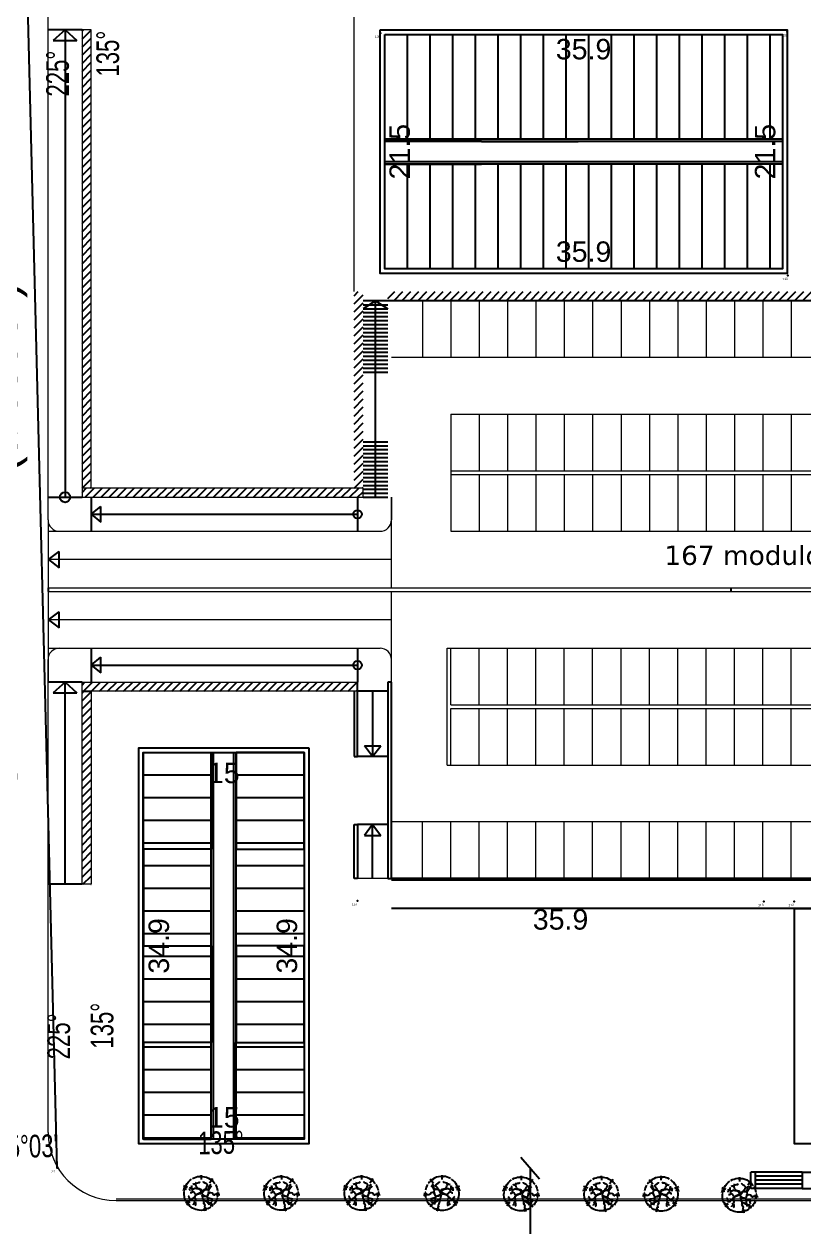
# Model space of a CAD drawing. Header units: millimetres. Extents: x -129 to 3172, y -143 to 919.
# Drawn here: x 1818.8 to 1887.6, y 553 to 659.1 of the extents above; entities that cross this region are included whole.
import ezdxf
from ezdxf.enums import TextEntityAlignment as Align

# ---------------------------------------------------------------- set-up
doc = ezdxf.new("R2010")
doc.units = ezdxf.units.MM
doc.header["$LTSCALE"] = 0.1
for name, color, linetype in [('01', 1, 'Continuous'), ('02', 2, 'Continuous'), ('ACOTACIONES_EDIFICACION', 130, 'Continuous'), ('AP_SO_TER', 251, 'Continuous'), ('CALLE_EXISTENTE', 40, 'Continuous'), ('COTAS', 3, 'Continuous'), ('DMO-LGP-A-Plantas$0$DMO-E-Vista', 1, 'Continuous'), ('DMO-LGP-A-Plantas$0$DMO-P-Vista 1', 1, 'Continuous'), ('DMO-LGP-A-Plantas$0$DMO-Vista 02', 2, 'Continuous'), ('INTERMEDIA', 7, 'Continuous'), ('LAYER1', 7, 'Continuous'), ('MOJONES_ENCONTRADOS', 50, 'Continuous'), ('NOMEPUNTO', 7, 'Continuous'), ('PUNTI', 7, 'Continuous')]:
    doc.layers.add(name, color=color, linetype=linetype)
doc.styles.get("Standard").update_dxf_attribs({"font": 'arial.ttf'})
doc.dimstyles.new('cota sin lineas', dxfattribs={"dimtxt": 1.8, "dimasz": 1, "dimexe": 1.25, "dimexo": 0.625, "dimgap": 1, "dimtad": 1, "dimdec": 1, "dimzin": 12, "dimdsep": 46, "dimtxsty": 'Standard', "dimblk": 'NONE', "dimcen": 2.5, "dimse1": 1, "dimse2": 1, "dimsd1": 1, "dimsd2": 1, "dimaunit": 1, "dimadec": 1, "dimazin": 3, "dimtfac": 1, "dimtdec": 1, "dimtix": 1, "dimtofl": 0, "dimtmove": 0, "dimatfit": 3, "dimldrblk": 'NONE', "dimfxl": 1, "dimarcsym": 2})
pattern_1 = [(45, (1847.8659, 618.17487), (-0.353553, 0.353553), [])]
pattern_2 = [(45, (1823.86593, 618.17487), (-0.3535534, 0.3535534), [])]
pattern_3 = [(45, (1850.85354, 631.36025), (-0.3535534, 0.3535534), [])]
pattern_4 = [(90, (1850.571, 637.5183), (-2, 1e-16), [])]
pattern_5 = [(360, (2802.901, -923.121), (6e-16, 2), [])]

# ---------------------------------------------------------------- blocks, each defined once
blk = doc.blocks.new('*D295')
at = {"layer": 'Defpoints', "color": 0, "transparency": 16777216}
for p in [(1848.13, 581.84), (1884.03, 581.84), (1884.03, 578.2)]:
    blk.add_point(p, dxfattribs=at)
at = {"layer": 'COTAS', "color": 0, "transparency": 16777216, "insert": (1866.08, 580.12), "char_height": 1.8, "attachment_point": 5}
blk.add_mtext('35.9', dxfattribs=at)
blk = doc.blocks.new('_None')
blk = doc.blocks.new('Arpln016')
at = {"color": 0}
for p, q in [((-0.423, 0.384), (-0.464, 0.443)), ((-0.412, 0.414), (-0.441, 0.45)), ((0.112, 0.626), (0.111, 0.573)), ((0.146, 0.629), (0.128, 0.528)), ((0.18, 0.641), (0.137, 0.472)), ((0.225, 0.594), (0.192, 0.533)), ((0.442, 0.473), (0.324, 0.353)), ((0.378, 0.489), (0.346, 0.465)), ((0.398, 0.47), (0.35, 0.419)), ((-0.521, 0.277), (-0.562, 0.304)), ((-0.491, 0.282), (-0.561, 0.345)), ((-0.412, 0.303), (-0.533, 0.418)), ((-0.423, 0.28), (-0.533, 0.356)), ((0.453, 0.437), (0.389, 0.381)), ((0.451, 0.408), (0.427, 0.386)), ((0.686, 0.056), (0.488, 0.037)), ((0.672, 0.036), (0.525, 0.022)), ((0.665, -0.008), (0.554, 0.006)), ((0.64, 0.091), (0.571, 0.084)), ((0.617, 0.124), (0.589, 0.118)), ((-0.579, -0.116), (-0.67, -0.139)), ((-0.554, -0.187), (-0.65, -0.183)), ((-0.491, -0.227), (-0.641, -0.288)), ((-0.59, -0.096), (-0.624, -0.1)), ((-0.528, -0.146), (-0.621, -0.166)), ((-0.532, -0.206), (-0.612, -0.239)), ((-0.532, -0.278), (-0.578, -0.292)), ((0.436, -0.544), (0.31, -0.385)), ((0.435, -0.488), (0.392, -0.435)), ((0.457, -0.459), (0.431, -0.433)), ((0.647, -0.04), (0.601, -0.034)), ((0.625, -0.069), (0.612, -0.067)), ((-0.033, -0.639), (-0.034, -0.608)), ((-0.022, -0.666), (-0.02, -0.594)), ((0.006, -0.676), (0.008, -0.515)), ((0.024, -0.645), (0.024, -0.61)), ((0.051, -0.646), (0.047, -0.597)), ((0.366, -0.54), (0.342, -0.493)), ((0.391, -0.539), (0.35, -0.464))]:
    blk.add_line(p, q, dxfattribs=at)
for points in [[(-0.216, 0.292), (-0.196, 0.352), (-0.196, 0.419), (-0.227, 0.452)], [(0.083, 0.319), (0.116, 0.372), (0.139, 0.426), (0.128, 0.476), (0.128, 0.491)], [(-0.396, 0.212), (-0.419, 0.156), (-0.45, 0.105), (-0.471, 0.097)], [(0.01, 0.008), (-0.042, 0.002), (-0.096, 0.023), (-0.16, 0.044), (-0.21, 0.088), (-0.26, 0.144), (-0.311, 0.18), (-0.353, 0.233), (-0.407, 0.206), (-0.442, 0.192)], [(-0.351, 0.23), (-0.4, 0.242), (-0.411, 0.251)], [(-0.177, 0.035), (-0.227, -0.001), (-0.26, -0.051), (-0.309, -0.066), (-0.361, -0.033), (-0.394, -0.028)], [(-0.243, 0.352), (-0.287, 0.405), (-0.287, 0.414)], [(-0.233, 0.124), (-0.216, 0.18), (-0.206, 0.23), (-0.216, 0.292), (-0.266, 0.319), (-0.268, 0.325)], [(-0.004, -0.017), (-0.027, -0.025), (-0.077, -0.001), (-0.129, 0.014), (-0.181, 0.041), (-0.222, 0.094), (-0.235, 0.126)], [(0.031, 0.038), (0.043, 0.088), (0.055, 0.139), (0.072, 0.189), (0.101, 0.242), (0.095, 0.292), (0.103, 0.342), (0.107, 0.352)], [(0.033, 0.038), (0.082, 0.07), (0.132, 0.088), (0.182, 0.097), (0.232, 0.115), (0.238, 0.126)], [(0.033, 0.041), (0.033, 0.044)], [(0.037, 0.023), (0.066, 0.044), (0.118, 0.065), (0.174, 0.088), (0.226, 0.105), (0.257, 0.156), (0.248, 0.206), (0.255, 0.257), (0.261, 0.307), (0.311, 0.334), (0.338, 0.363)], [(0.037, 0.023), (0.057, -0.028), (0.078, -0.081), (0.116, -0.131), (0.17, -0.149), (0.221, -0.151), (0.273, -0.164), (0.303, -0.22), (0.305, -0.273), (0.33, -0.326), (0.373, -0.318)], [(0.103, 0.248), (0.164, 0.265), (0.232, 0.301), (0.274, 0.355), (0.288, 0.405)], [(0.228, 0.1), (0.259, 0.046), (0.286, -0.015), (0.35, -0.039), (0.41, -0.033), (0.438, 0.023), (0.487, 0.044), (0.504, 0.046)], [(0.259, 0.159), (0.311, 0.171), (0.363, 0.174), (0.412, 0.185), (0.381, 0.236), (0.417, 0.286), (0.419, 0.289)], [(0.313, 0.337), (0.367, 0.328), (0.394, 0.316)], [(-0.4, -0.108), (-0.407, -0.158), (-0.426, -0.188)], [(-0.376, -0.208), (-0.423, -0.19)], [(0.025, -0.007), (0.023, -0.057), (0.029, -0.108), (-0.007, -0.158), (-0.067, -0.178), (-0.118, -0.19), (-0.168, -0.188), (-0.22, -0.185), (-0.276, -0.161), (-0.326, -0.167), (-0.374, -0.208), (-0.388, -0.252)], [(-0.307, -0.066), (-0.309, -0.119), (-0.326, -0.175), (-0.334, -0.226), (-0.337, -0.279), (-0.347, -0.297)], [(-0.106, -0.188), (-0.158, -0.232), (-0.177, -0.282), (-0.202, -0.338), (-0.259, -0.344), (-0.295, -0.329)], [(-0.243, -0.342), (-0.189, -0.35), (-0.21, -0.398)], [(-0.004, -0.018), (0.008, -0.069), (-0.004, -0.122), (-0.056, -0.151), (-0.106, -0.175), (-0.156, -0.178), (-0.206, -0.188), (-0.218, -0.185)], [(-0.2, -0.335), (-0.171, -0.385), (-0.12, -0.401), (-0.059, -0.403), (-0.038, -0.442)], [(-0.173, -0.388), (-0.17, -0.424)], [(0.029, -0.007), (0.044, -0.06), (0.08, -0.11), (0.132, -0.151), (0.185, -0.155), (0.236, -0.161), (0.255, -0.164)], [(0.135, -0.155), (0.174, -0.205), (0.209, -0.255), (0.238, -0.312), (0.196, -0.362), (0.147, -0.385), (0.097, -0.424), (0.099, -0.448)], [(0.28, -0.015), (0.29, -0.075), (0.274, -0.128), (0.313, -0.188), (0.354, -0.238), (0.396, -0.282)]]:
    blk.add_lwpolyline(points, dxfattribs=at)
for centre, radius, start, end in [((0, -0.011), 0.622, 83.5054, 132.0912), ((0, -0.011), 0.622, 55.3181, 66.4192), ((0, -0.011), 0.622, 152.402, 184.6709), ((0, -0.011), 0.622, 16.5005, 40.702), ((0, -0.011), 0.622, 208.935, 235.868), ((0.002, -0.044), 0.0755, 269.4366, 270.2669), ((0, -0.011), 0.622, 317.9939, 324.9207), ((-0.002, -0.012), 0.622, 329.2549, 349.861), ((-0.002, -0.012), 0.622, 240.5954, 264.9599), ((0, -0.011), 0.622, 275.1155, 302.961)]:
    blk.add_arc(centre, radius, start, end, dxfattribs=at)
blk = doc.blocks.new('*D312')
at = {"layer": 'Defpoints', "color": 0, "transparency": 16777216}
for p in [(1828.87, 560.34), (1843.87, 560.74), (1843.87, 560.34)]:
    blk.add_point(p, dxfattribs=at)
at = {"layer": 'COTAS', "color": 0, "transparency": 16777216, "insert": (1836.37, 562.66), "char_height": 1.8, "attachment_point": 5}
blk.add_mtext('15', dxfattribs=at)
blk = doc.blocks.new('*D291')
at = {"layer": 'Defpoints', "color": 0, "transparency": 16777216}
for p in [(1828.87, 595.26), (1832.57, 595.26), (1828.87, 560.34)]:
    blk.add_point(p, dxfattribs=at)
at = {"layer": 'COTAS', "color": 0, "transparency": 16777216, "insert": (1830.65, 577.8), "char_height": 1.8, "attachment_point": 5, "rotation": 90}
blk.add_mtext('34.9', dxfattribs=at)
blk = doc.blocks.new('*D292')
at = {"layer": 'Defpoints', "color": 0, "transparency": 16777216}
for p in [(1843.87, 595.26), (1843.87, 560.34), (1843.87, 560.34)]:
    blk.add_point(p, dxfattribs=at)
at = {"layer": 'COTAS', "color": 0, "transparency": 16777216, "insert": (1841.95, 577.8), "char_height": 1.8, "attachment_point": 5, "rotation": 90}
blk.add_mtext('34.9', dxfattribs=at)
blk = doc.blocks.new('*D293')
at = {"layer": 'Defpoints', "color": 0, "transparency": 16777216}
for p in [(1828.87, 595.26), (1843.87, 595.26), (1843.87, 591.12)]:
    blk.add_point(p, dxfattribs=at)
at = {"layer": 'COTAS', "color": 0, "transparency": 16777216, "insert": (1836.37, 593.04), "char_height": 1.8, "attachment_point": 5}
blk.add_mtext('15', dxfattribs=at)
blk = doc.blocks.new('*D313')
at = {"layer": 'Defpoints', "color": 0, "transparency": 16777216}
for p in [(1828.87, 560.34), (1843.87, 560.74), (1843.87, 560.34)]:
    blk.add_point(p, dxfattribs=at)
at = {"layer": 'COTAS', "color": 0, "transparency": 16777216, "insert": (1836.37, 562.66), "char_height": 1.8, "attachment_point": 5}
blk.add_mtext('15', dxfattribs=at)
blk = doc.blocks.new('*D306')
at = {"layer": 'Defpoints', "color": 0, "transparency": 16777216}
for p in [(1828.87, 595.26), (1832.57, 595.26), (1828.87, 560.34)]:
    blk.add_point(p, dxfattribs=at)
at = {"layer": 'COTAS', "color": 0, "transparency": 16777216, "insert": (1830.65, 577.8), "char_height": 1.8, "attachment_point": 5, "rotation": 90}
blk.add_mtext('34.9', dxfattribs=at)
blk = doc.blocks.new('*D307')
at = {"layer": 'Defpoints', "color": 0, "transparency": 16777216}
for p in [(1843.87, 595.26), (1843.87, 560.34), (1843.87, 560.34)]:
    blk.add_point(p, dxfattribs=at)
at = {"layer": 'COTAS', "color": 0, "transparency": 16777216, "insert": (1841.95, 577.8), "char_height": 1.8, "attachment_point": 5, "rotation": 90}
blk.add_mtext('34.9', dxfattribs=at)
blk = doc.blocks.new('*D308')
at = {"layer": 'Defpoints', "color": 0, "transparency": 16777216}
for p in [(1828.87, 595.26), (1843.87, 595.26), (1843.87, 591.12)]:
    blk.add_point(p, dxfattribs=at)
at = {"layer": 'COTAS', "color": 0, "transparency": 16777216, "insert": (1836.37, 593.04), "char_height": 1.8, "attachment_point": 5}
blk.add_mtext('15', dxfattribs=at)
blk = doc.blocks.new('*D319')
at = {"layer": 'Defpoints', "color": 0, "transparency": 16777216}
for p in [(1850.16, 658.61), (1886.06, 658.61), (1886.06, 654.97)]:
    blk.add_point(p, dxfattribs=at)
at = {"layer": 'COTAS', "color": 0, "transparency": 16777216, "insert": (1868.11, 656.89), "char_height": 1.8, "attachment_point": 5}
blk.add_mtext('35.9', dxfattribs=at)
blk = doc.blocks.new('*D320')
at = {"layer": 'Defpoints', "color": 0, "transparency": 16777216}
for p in [(1850.16, 658.61), (1850.16, 637.11), (1853.82, 637.11)]:
    blk.add_point(p, dxfattribs=at)
at = {"layer": 'COTAS', "color": 0, "transparency": 16777216, "insert": (1851.9, 647.86), "char_height": 1.8, "attachment_point": 5, "rotation": 90}
blk.add_mtext('21.5', dxfattribs=at)
blk = doc.blocks.new('*D321')
at = {"layer": 'Defpoints', "color": 0, "transparency": 16777216}
for p in [(1886.06, 658.61), (1886.06, 637.11), (1886.06, 637.11)]:
    blk.add_point(p, dxfattribs=at)
at = {"layer": 'COTAS', "color": 0, "transparency": 16777216, "insert": (1884.14, 647.86), "char_height": 1.8, "attachment_point": 5, "rotation": 90}
blk.add_mtext('21.5', dxfattribs=at)
blk = doc.blocks.new('*D318')
at = {"layer": 'Defpoints', "color": 0, "transparency": 16777216}
for p in [(1850.16, 637.11), (1886.06, 637.11), (1886.06, 637.11)]:
    blk.add_point(p, dxfattribs=at)
at = {"layer": 'COTAS', "color": 0, "transparency": 16777216, "insert": (1868.11, 639.03), "char_height": 1.8, "attachment_point": 5}
blk.add_mtext('35.9', dxfattribs=at)
blk = doc.blocks.new('*D323')
at = {"layer": 'Defpoints', "color": 0, "transparency": 16777216}
for p in [(1850.16, 658.61), (1886.06, 658.61), (1886.06, 654.97)]:
    blk.add_point(p, dxfattribs=at)
at = {"layer": 'COTAS', "color": 0, "transparency": 16777216, "insert": (1868.11, 656.89), "char_height": 1.8, "attachment_point": 5}
blk.add_mtext('35.9', dxfattribs=at)
blk = doc.blocks.new('*D324')
at = {"layer": 'Defpoints', "color": 0, "transparency": 16777216}
for p in [(1850.16, 658.61), (1850.16, 637.11), (1853.82, 637.11)]:
    blk.add_point(p, dxfattribs=at)
at = {"layer": 'COTAS', "color": 0, "transparency": 16777216, "insert": (1851.9, 647.86), "char_height": 1.8, "attachment_point": 5, "rotation": 90}
blk.add_mtext('21.5', dxfattribs=at)
blk = doc.blocks.new('*D325')
at = {"layer": 'Defpoints', "color": 0, "transparency": 16777216}
for p in [(1886.06, 658.61), (1886.06, 637.11), (1886.06, 637.11)]:
    blk.add_point(p, dxfattribs=at)
at = {"layer": 'COTAS', "color": 0, "transparency": 16777216, "insert": (1884.14, 647.86), "char_height": 1.8, "attachment_point": 5, "rotation": 90}
blk.add_mtext('21.5', dxfattribs=at)
blk = doc.blocks.new('*D322')
at = {"layer": 'Defpoints', "color": 0, "transparency": 16777216}
for p in [(1850.16, 637.11), (1886.06, 637.11), (1886.06, 637.11)]:
    blk.add_point(p, dxfattribs=at)
at = {"layer": 'COTAS', "color": 0, "transparency": 16777216, "insert": (1868.11, 639.03), "char_height": 1.8, "attachment_point": 5}
blk.add_mtext('35.9', dxfattribs=at)

msp = doc.modelspace()

# ---------------------------------------------------------------- hatches: boundary and pattern name
at = {"layer": '01'}
h = msp.add_hatch(dxfattribs=at)
h.set_pattern_fill('_USER', color=251, scale=2, angle=90, style=0, pattern_type=0)
h.set_pattern_definition(pattern_4)
h.paths.add_polyline_path([(1885.651, 658.198), (1850.571, 658.198), (1850.571, 648.958), (1885.651, 648.958)])
h.paths.add_polyline_path([(1885.651, 646.758), (1850.571, 646.758), (1850.571, 637.518), (1885.651, 637.518)])
h = msp.add_hatch(dxfattribs=at)
h.set_pattern_fill('_USER', color=251, scale=2, angle=90, style=0, pattern_type=0)
h.set_pattern_definition(pattern_4)
h.paths.add_polyline_path([(1885.651, 658.198), (1850.571, 658.198), (1850.571, 648.958), (1885.651, 648.958)])
h.paths.add_polyline_path([(1885.651, 646.758), (1850.571, 646.758), (1850.571, 637.518), (1885.651, 637.518)])
at = {"layer": 'DMO-LGP-A-Plantas$0$DMO-P-Vista 1'}
h = msp.add_hatch(dxfattribs=at)
h.set_pattern_fill('_USER', color=251, scale=2, style=0, pattern_type=0)
h.set_pattern_definition(pattern_5)
h.paths.add_polyline_path([(1829.276, 594.848), (1829.276, 586.323), (1835.266, 586.323), (1835.266, 594.848)])
h = msp.add_hatch(dxfattribs=at)
h.set_pattern_fill('_USER', color=251, scale=2, style=0, pattern_type=0)
h.set_pattern_definition(pattern_5)
h.paths.add_polyline_path([(1843.456, 594.848), (1843.456, 586.323), (1837.466, 586.323), (1837.466, 594.848)])
h = msp.add_hatch(dxfattribs=at)
h.set_pattern_fill('_USER', color=251, scale=2, style=0, pattern_type=0)
h.set_pattern_definition(pattern_5)
h.paths.add_polyline_path([(1829.276, 577.798), (1829.276, 586.323), (1835.266, 586.323), (1835.266, 577.798)])
h = msp.add_hatch(dxfattribs=at)
h.set_pattern_fill('_USER', color=251, scale=2, style=0, pattern_type=0)
h.set_pattern_definition(pattern_5)
h.paths.add_polyline_path([(1843.456, 577.798), (1843.456, 586.323), (1837.466, 586.323), (1837.466, 577.798)])
h = msp.add_hatch(dxfattribs=at)
h.set_pattern_fill('_USER', color=251, scale=2, style=0, pattern_type=0)
h.set_pattern_definition(pattern_5)
h.paths.add_polyline_path([(1829.276, 577.798), (1829.276, 569.273), (1835.266, 569.273), (1835.266, 577.798)])
h = msp.add_hatch(dxfattribs=at)
h.set_pattern_fill('_USER', color=251, scale=2, style=0, pattern_type=0)
h.set_pattern_definition(pattern_5)
h.paths.add_polyline_path([(1843.456, 577.798), (1843.456, 569.273), (1837.466, 569.273), (1837.466, 577.798)])
h = msp.add_hatch(dxfattribs=at)
h.set_pattern_fill('_USER', color=251, scale=2, style=0, pattern_type=0)
h.set_pattern_definition(pattern_5)
h.paths.add_polyline_path([(1829.276, 560.748), (1829.276, 569.273), (1835.266, 569.273), (1835.266, 560.748)])
h = msp.add_hatch(dxfattribs=at)
h.set_pattern_fill('_USER', color=251, scale=2, style=0, pattern_type=0)
h.set_pattern_definition(pattern_5)
h.paths.add_polyline_path([(1843.456, 560.748), (1843.456, 569.273), (1837.466, 569.273), (1837.466, 560.748)])
at = {"layer": 'LAYER1'}
h = msp.add_hatch(dxfattribs=at)
h.set_pattern_fill('_USER', color=256, scale=0.5, angle=45, style=0, pattern_type=0)
h.set_pattern_definition(pattern_2)
h.paths.add_polyline_path([(1824.666, 658.608), (1823.866, 658.608), (1823.866, 618.175), (1824.666, 618.175)])
h = msp.add_hatch(dxfattribs=at)
h.set_pattern_fill('_USER', color=256, scale=0.5, angle=45, style=0, pattern_type=0)
h.set_pattern_definition(pattern_2)
h.paths.add_polyline_path([(1824.666, 658.608), (1823.866, 658.608), (1823.866, 618.175), (1824.666, 618.175)])
h = msp.add_hatch(dxfattribs=at)
h.set_pattern_fill('_USER', color=256, scale=0.5, angle=45, style=0, pattern_type=0)
h.set_pattern_definition(pattern_1)
h.paths.add_polyline_path([(1848.667, 635.511), (1847.866, 635.511), (1847.866, 618.175), (1848.667, 618.175)])
h = msp.add_hatch(dxfattribs=at)
h.set_pattern_fill('_USER', color=256, scale=0.5, angle=45, style=0, pattern_type=0)
h.set_pattern_definition(pattern_1)
h.paths.add_polyline_path([(1848.667, 635.511), (1847.866, 635.511), (1847.866, 618.175), (1848.667, 618.175)])
h = msp.add_hatch(dxfattribs=at)
h.set_pattern_fill('_USER', color=256, scale=0.5, angle=45, style=0, pattern_type=0)
h.set_pattern_definition(pattern_3)
h.paths.add_polyline_path([(1923.913, 635.511), (1850.854, 635.511), (1850.854, 634.71), (1923.913, 634.71)])
h = msp.add_hatch(dxfattribs=at)
h.set_pattern_fill('_USER', color=256, scale=0.5, angle=45, style=0, pattern_type=0)
h.set_pattern_definition(pattern_3)
h.paths.add_polyline_path([(1923.913, 635.511), (1850.854, 635.511), (1850.854, 634.71), (1923.913, 634.71)])
h = msp.add_hatch(dxfattribs=at)
h.set_pattern_fill('_USER', color=256, scale=0.5, angle=45, style=0, pattern_type=0)
h.set_pattern_definition(pattern_3)
h.paths.add_polyline_path([(1848.667, 618.175), (1847.866, 618.175), (1823.906, 618.175), (1823.866, 618.175), (1823.866, 617.373), (1848.667, 617.373)])
h = msp.add_hatch(dxfattribs=at)
h.set_pattern_fill('_USER', color=256, scale=0.5, angle=45, style=0, pattern_type=0)
h.set_pattern_definition(pattern_3)
h.paths.add_polyline_path([(1848.667, 618.175), (1847.866, 618.175), (1823.906, 618.175), (1823.866, 618.175), (1823.866, 617.373), (1848.667, 617.373)])
h = msp.add_hatch(dxfattribs=at)
h.set_pattern_fill('_USER', color=256, scale=0.5, angle=45, style=0, pattern_type=0)
h.set_pattern_definition(pattern_3)
h.paths.add_polyline_path([(1848.166, 601.065), (1823.866, 601.065), (1823.866, 600.264), (1848.154, 600.264)])
h = msp.add_hatch(dxfattribs=at)
h.set_pattern_fill('_USER', color=256, scale=0.5, angle=45, style=0, pattern_type=0)
h.set_pattern_definition(pattern_3)
h.paths.add_polyline_path([(1848.166, 601.065), (1823.866, 601.065), (1823.866, 600.264), (1848.154, 600.264)])
h = msp.add_hatch(dxfattribs=at)
h.set_pattern_fill('_USER', color=256, scale=0.5, angle=45, style=0, pattern_type=0)
h.set_pattern_definition(pattern_3)
h.paths.add_polyline_path([(1824.666, 600.264), (1823.866, 600.264), (1823.866, 583.234), (1824.666, 583.234)])
h = msp.add_hatch(dxfattribs=at)
h.set_pattern_fill('_USER', color=256, scale=0.5, angle=45, style=0, pattern_type=0)
h.set_pattern_definition(pattern_3)
h.paths.add_polyline_path([(1824.666, 600.264), (1823.866, 600.264), (1823.866, 583.234), (1824.666, 583.234)])

# ---------------------------------------------------------------- linework, layer by layer
at = {"lineweight": 13, "ltscale": 7}
for p, q in [((1820.866, 615.373), (1820.866, 662.338)), ((1820.866, 615.373), (1820.866, 662.338)), ((1853.913, 634.71), (1853.913, 629.71)), ((1853.913, 634.71), (1853.913, 629.71)), ((1853.913, 634.71), (1853.913, 629.71)), ((1853.913, 634.71), (1853.913, 629.71)), ((1856.413, 634.71), (1856.413, 629.71)), ((1856.413, 634.71), (1856.413, 629.71)), ((1858.913, 634.71), (1858.913, 629.71)), ((1858.913, 634.71), (1858.913, 629.71)), ((1861.413, 634.71), (1861.413, 629.71)), ((1861.413, 634.71), (1861.413, 629.71)), ((1863.913, 634.71), (1863.913, 629.71)), ((1863.913, 634.71), (1863.913, 629.71)), ((1866.413, 634.71), (1866.413, 629.71)), ((1866.413, 634.71), (1866.413, 629.71)), ((1868.913, 634.71), (1868.913, 629.71)), ((1868.913, 634.71), (1868.913, 629.71)), ((1871.413, 634.71), (1871.413, 629.71)), ((1871.413, 634.71), (1871.413, 629.71)), ((1873.913, 634.71), (1873.913, 629.71)), ((1873.913, 634.71), (1873.913, 629.71)), ((1876.413, 634.71), (1876.413, 629.71)), ((1876.413, 634.71), (1876.413, 629.71)), ((1878.913, 634.71), (1878.913, 629.71)), ((1878.913, 634.71), (1878.913, 629.71)), ((1881.413, 634.71), (1881.413, 629.71)), ((1881.413, 634.71), (1881.413, 629.71)), ((1883.913, 634.71), (1883.913, 629.71)), ((1883.913, 634.71), (1883.913, 629.71)), ((1886.413, 634.71), (1886.413, 629.71)), ((1886.413, 634.71), (1886.413, 629.71)), ((1856.413, 624.71), (1856.413, 619.373)), ((1856.413, 624.71), (1921.413, 624.71)), ((1856.413, 624.71), (1856.413, 619.373)), ((1856.413, 624.71), (1921.413, 624.71)), ((1858.913, 624.71), (1858.913, 619.71)), ((1858.913, 624.71), (1858.913, 619.71)), ((1858.913, 624.71), (1858.913, 619.71)), ((1858.913, 624.71), (1858.913, 619.71)), ((1861.413, 624.71), (1861.413, 619.71)), ((1861.413, 624.71), (1861.413, 619.71)), ((1863.913, 624.71), (1863.913, 619.71)), ((1863.913, 624.71), (1863.913, 619.71)), ((1866.413, 624.71), (1866.413, 619.71)), ((1866.413, 624.71), (1866.413, 619.71)), ((1868.913, 624.71), (1868.913, 619.71)), ((1868.913, 624.71), (1868.913, 619.71)), ((1871.413, 624.71), (1871.413, 619.71)), ((1871.413, 624.71), (1871.413, 619.71)), ((1873.913, 624.71), (1873.913, 619.71)), ((1873.913, 624.71), (1873.913, 619.71)), ((1876.413, 624.71), (1876.413, 619.71)), ((1876.413, 624.71), (1876.413, 619.71)), ((1878.913, 624.71), (1878.913, 619.71)), ((1878.913, 624.71), (1878.913, 619.71)), ((1881.413, 624.71), (1881.413, 619.71)), ((1881.413, 624.71), (1881.413, 619.71)), ((1883.913, 624.71), (1883.913, 619.71)), ((1883.913, 624.71), (1883.913, 619.71)), ((1886.413, 624.71), (1886.413, 619.71)), ((1886.413, 624.71), (1886.413, 619.71)), ((1856.413, 619.71), (1921.413, 619.71)), ((1856.413, 619.71), (1921.413, 619.71)), ((1856.413, 619.373), (1921.413, 619.373)), ((1856.413, 619.373), (1856.413, 614.373)), ((1856.413, 619.373), (1856.413, 614.373)), ((1856.413, 619.373), (1856.413, 614.373)), ((1856.413, 619.373), (1921.413, 619.373)), ((1856.413, 619.373), (1856.413, 614.373)), ((1856.413, 619.373), (1856.413, 614.373)), ((1856.413, 619.373), (1856.413, 614.373)), ((1858.913, 619.373), (1858.913, 614.373)), ((1858.913, 619.373), (1858.913, 614.373)), ((1858.913, 619.373), (1858.913, 614.373)), ((1858.913, 619.373), (1858.913, 614.373)), ((1861.413, 619.373), (1861.413, 614.373)), ((1861.413, 619.373), (1861.413, 614.373)), ((1863.913, 619.373), (1863.913, 614.373)), ((1863.913, 619.373), (1863.913, 614.373)), ((1866.413, 619.373), (1866.413, 614.373)), ((1866.413, 619.373), (1866.413, 614.373)), ((1868.913, 619.373), (1868.913, 614.373)), ((1868.913, 619.373), (1868.913, 614.373)), ((1871.413, 619.373), (1871.413, 614.373)), ((1871.413, 619.373), (1871.413, 614.373)), ((1873.913, 619.373), (1873.913, 614.373)), ((1873.913, 619.373), (1873.913, 614.373)), ((1876.413, 619.373), (1876.413, 614.373)), ((1876.413, 619.373), (1876.413, 614.373)), ((1878.913, 619.373), (1878.913, 614.373)), ((1878.913, 619.373), (1878.913, 614.373)), ((1881.413, 619.373), (1881.413, 614.373)), ((1881.413, 619.373), (1881.413, 614.373)), ((1883.913, 619.373), (1883.913, 614.373)), ((1883.913, 619.373), (1883.913, 614.373)), ((1886.413, 619.373), (1886.413, 614.373)), ((1886.413, 619.373), (1886.413, 614.373)), ((1820.866, 614.373), (1850.154, 614.373)), ((1820.866, 614.373), (1850.154, 614.373)), ((1856.413, 614.373), (1921.413, 614.373)), ((1856.413, 614.373), (1921.413, 614.373)), ((1820.866, 609.373), (1926.613, 609.373)), ((1820.866, 609.373), (1926.613, 609.373)), ((1820.866, 609.065), (1926.913, 609.065)), ((1820.866, 609.065), (1926.913, 609.065)), ((1820.866, 604.065), (1850.154, 604.065)), ((1820.866, 604.065), (1850.154, 604.065)), ((1856.082, 593.734), (1856.082, 604.065)), ((1856.082, 604.065), (1928.807, 604.065)), ((1856.082, 593.734), (1856.082, 604.065)), ((1856.082, 604.065), (1928.807, 604.065)), ((1856.413, 599.065), (1856.413, 604.065)), ((1856.413, 599.065), (1856.413, 604.065)), ((1856.413, 599.065), (1856.413, 604.065)), ((1856.413, 599.065), (1856.413, 604.065)), ((1856.413, 599.065), (1856.413, 604.065)), ((1856.413, 599.065), (1856.413, 604.065)), ((1858.913, 599.065), (1858.913, 604.065)), ((1858.913, 599.065), (1858.913, 604.065)), ((1858.913, 599.065), (1858.913, 604.065)), ((1858.913, 599.065), (1858.913, 604.065)), ((1861.413, 599.065), (1861.413, 604.065)), ((1861.413, 599.065), (1861.413, 604.065)), ((1863.913, 599.065), (1863.913, 604.065)), ((1863.913, 599.065), (1863.913, 604.065)), ((1866.413, 599.065), (1866.413, 604.065)), ((1866.413, 599.065), (1866.413, 604.065)), ((1868.913, 599.065), (1868.913, 604.065)), ((1868.913, 599.065), (1868.913, 604.065)), ((1871.413, 599.065), (1871.413, 604.065)), ((1871.413, 599.065), (1871.413, 604.065)), ((1873.913, 599.065), (1873.913, 604.065)), ((1873.913, 599.065), (1873.913, 604.065)), ((1876.413, 599.065), (1876.413, 604.065)), ((1876.413, 599.065), (1876.413, 604.065)), ((1878.913, 599.065), (1878.913, 604.065)), ((1878.913, 599.065), (1878.913, 604.065)), ((1881.413, 599.065), (1881.413, 604.065)), ((1881.413, 599.065), (1881.413, 604.065)), ((1883.913, 599.065), (1883.913, 604.065)), ((1883.913, 599.065), (1883.913, 604.065)), ((1886.413, 599.065), (1886.413, 604.065)), ((1886.413, 599.065), (1886.413, 604.065)), ((1820.866, 561.338), (1820.866, 603.065)), ((1820.866, 561.338), (1820.866, 603.065)), ((1856.413, 599.065), (1926.613, 599.065)), ((1856.413, 599.065), (1926.613, 599.065)), ((1856.413, 598.734), (1926.613, 598.734)), ((1856.413, 593.734), (1856.413, 598.734)), ((1856.413, 593.734), (1856.413, 598.734)), ((1856.413, 593.734), (1856.413, 598.734)), ((1856.413, 598.734), (1926.613, 598.734)), ((1856.413, 593.734), (1856.413, 598.734)), ((1856.413, 593.734), (1856.413, 598.734)), ((1856.413, 593.734), (1856.413, 598.734)), ((1858.913, 593.734), (1858.913, 598.734)), ((1858.913, 593.734), (1858.913, 598.734)), ((1858.913, 593.734), (1858.913, 598.734)), ((1858.913, 593.734), (1858.913, 598.734)), ((1861.413, 593.734), (1861.413, 598.734)), ((1861.413, 593.734), (1861.413, 598.734)), ((1863.913, 593.734), (1863.913, 598.734)), ((1863.913, 593.734), (1863.913, 598.734)), ((1866.413, 593.734), (1866.413, 598.734)), ((1866.413, 593.734), (1866.413, 598.734)), ((1868.913, 593.734), (1868.913, 598.734)), ((1868.913, 593.734), (1868.913, 598.734)), ((1871.413, 593.734), (1871.413, 598.734)), ((1871.413, 593.734), (1871.413, 598.734)), ((1873.913, 593.734), (1873.913, 598.734)), ((1873.913, 593.734), (1873.913, 598.734)), ((1876.413, 593.734), (1876.413, 598.734)), ((1876.413, 593.734), (1876.413, 598.734)), ((1878.913, 593.734), (1878.913, 598.734)), ((1878.913, 593.734), (1878.913, 598.734)), ((1881.413, 593.734), (1881.413, 598.734)), ((1881.413, 593.734), (1881.413, 598.734)), ((1883.913, 593.734), (1883.913, 598.734)), ((1883.913, 593.734), (1883.913, 598.734)), ((1886.413, 593.734), (1886.413, 598.734)), ((1886.413, 593.734), (1886.413, 598.734)), ((1856.082, 593.734), (1928.807, 593.734)), ((1856.082, 593.734), (1928.807, 593.734)), ((1853.913, 583.734), (1853.913, 588.734)), ((1853.913, 583.734), (1853.913, 588.734)), ((1853.913, 583.734), (1853.913, 588.734)), ((1853.913, 583.734), (1853.913, 588.734)), ((1856.413, 583.734), (1856.413, 588.734)), ((1856.413, 583.734), (1856.413, 588.734)), ((1858.913, 583.734), (1858.913, 588.734)), ((1858.913, 583.734), (1858.913, 588.734)), ((1861.413, 583.734), (1861.413, 588.734)), ((1861.413, 583.734), (1861.413, 588.734)), ((1863.913, 583.734), (1863.913, 588.734)), ((1863.913, 583.734), (1863.913, 588.734)), ((1866.413, 583.734), (1866.413, 588.734)), ((1866.413, 583.734), (1866.413, 588.734)), ((1868.913, 583.734), (1868.913, 588.734)), ((1868.913, 583.734), (1868.913, 588.734)), ((1871.413, 583.734), (1871.413, 588.734)), ((1871.413, 583.734), (1871.413, 588.734)), ((1873.913, 583.734), (1873.913, 588.734)), ((1873.913, 583.734), (1873.913, 588.734)), ((1876.413, 583.734), (1876.413, 588.734)), ((1876.413, 583.734), (1876.413, 588.734)), ((1878.913, 583.734), (1878.913, 588.734)), ((1878.913, 583.734), (1878.913, 588.734)), ((1881.413, 583.734), (1881.413, 588.734)), ((1881.413, 583.734), (1881.413, 588.734)), ((1883.913, 583.734), (1883.913, 588.734)), ((1883.913, 583.734), (1883.913, 588.734)), ((1886.413, 583.734), (1886.413, 588.734)), ((1886.413, 583.734), (1886.413, 588.734))]:
    msp.add_line(p, q, dxfattribs=at)
at = {"lineweight": 0, "ltscale": 0.05}
for p, q in [((1847.866, 635.511, 0), (1847.866, 661.983, 0)), ((1847.866, 635.511, 0), (1847.866, 661.983, 0)), ((1930.307, 629.71), (1851.154, 629.71)), ((1930.307, 629.71), (1851.154, 629.71)), ((1851.154, 617.375), (1851.154, 615.373)), ((1851.154, 617.375), (1851.154, 615.373)), ((1851.154, 609.373), (1851.154, 617.373)), ((1851.154, 609.373), (1851.154, 617.373)), ((1820.866, 615.373), (1820.866, 601.065)), ((1820.866, 615.373), (1820.866, 601.065)), ((1851.154, 611.873), (1820.906, 611.873)), ((1851.154, 611.873), (1820.906, 611.873)), ((1851.154, 604.065), (1851.154, 609.065)), ((1851.154, 604.065), (1851.154, 609.065)), ((1851.154, 606.565), (1820.906, 606.565)), ((1851.154, 606.565), (1820.906, 606.565)), ((1851.154, 583.734), (1851.154, 604.065)), ((1851.154, 583.734), (1851.154, 604.065)), ((1922.607, 588.734), (1851.154, 588.734)), ((1851.154, 583.734), (1848.166, 583.734)), ((1851.154, 583.734), (1848.166, 583.734)), ((1922.607, 583.734), (1851.154, 583.734)), ((1826.866, 555.488), (1923.607, 555.488)), ((1826.866, 555.338), (1939.307, 555.338)), ((1826.866, 555.338), (1939.307, 555.338))]:
    msp.add_line(p, q, dxfattribs=at)
for p, q in [((1823.866, 658.608), (1820.866, 658.608)), ((1823.866, 658.608), (1820.866, 658.608)), ((1822.366, 658.608), (1821.317, 657.655)), ((1822.366, 658.608), (1821.317, 657.655)), ((1822.366, 658.608), (1823.415, 657.655)), ((1822.366, 658.608), (1822.366, 617.373)), ((1822.366, 658.608), (1823.415, 657.655)), ((1822.366, 658.608), (1822.366, 617.373)), ((1821.317, 657.655), (1823.415, 657.655)), ((1821.317, 657.655), (1823.415, 657.655)), ((1849.761, 634.71, 0), (1848.667, 634.01, 0)), ((1850.854, 634.71), (1848.667, 634.71, 0)), ((1849.761, 634.71, 0), (1848.667, 634.01, 0)), ((1850.854, 634.71), (1848.667, 634.71, 0)), ((1849.761, 634.71, 0), (1850.854, 634.01)), ((1849.761, 617.373, 0), (1849.761, 634.71, 0)), ((1849.761, 634.71, 0), (1850.854, 634.01)), ((1849.761, 617.373, 0), (1849.761, 634.71, 0)), ((1848.667, 634.36, 0), (1850.854, 634.36)), ((1848.667, 634.36, 0), (1850.854, 634.36)), ((1848.667, 634.01, 0), (1850.854, 634.01)), ((1848.667, 634.01, 0), (1850.854, 634.01)), ((1848.667, 633.66, 0), (1850.854, 633.66)), ((1848.667, 633.66, 0), (1850.854, 633.66)), ((1848.667, 633.31, 0), (1850.854, 633.31)), ((1848.667, 633.31, 0), (1850.854, 633.31)), ((1848.667, 632.96, 0), (1850.854, 632.96)), ((1848.667, 632.96, 0), (1850.854, 632.96)), ((1848.667, 632.61, 0), (1850.854, 632.61)), ((1848.667, 632.61, 0), (1850.854, 632.61)), ((1848.667, 632.26, 0), (1850.854, 632.26)), ((1848.667, 632.26, 0), (1850.854, 632.26)), ((1848.667, 631.91, 0), (1850.854, 631.91)), ((1848.667, 631.91, 0), (1850.854, 631.91)), ((1848.667, 631.56, 0), (1850.854, 631.56)), ((1848.667, 631.56, 0), (1850.854, 631.56)), ((1848.667, 631.21, 0), (1850.854, 631.21)), ((1848.667, 631.21, 0), (1850.854, 631.21)), ((1848.667, 630.86, 0), (1850.854, 630.86)), ((1848.667, 630.86, 0), (1850.854, 630.86)), ((1848.667, 630.51, 0), (1850.854, 630.51)), ((1848.667, 630.51, 0), (1850.854, 630.51)), ((1848.667, 630.16, 0), (1850.854, 630.16)), ((1848.667, 630.16, 0), (1850.854, 630.16)), ((1848.667, 629.81, 0), (1850.854, 629.81)), ((1848.667, 629.81, 0), (1850.854, 629.81)), ((1848.667, 629.46, 0), (1850.854, 629.46)), ((1848.667, 629.46, 0), (1850.854, 629.46)), ((1848.667, 629.11, 0), (1850.854, 629.11)), ((1848.667, 629.11, 0), (1850.854, 629.11)), ((1848.667, 628.76, 0), (1850.854, 628.76)), ((1848.667, 628.76, 0), (1850.854, 628.76)), ((1848.667, 628.41, 0), (1850.854, 628.41)), ((1848.667, 628.41, 0), (1850.854, 628.41)), ((1848.667, 622.273, 0), (1850.843, 622.273)), ((1848.667, 622.273, 0), (1850.843, 622.273)), ((1848.667, 621.923, 0), (1850.843, 621.923)), ((1848.667, 621.923, 0), (1850.843, 621.923)), ((1848.667, 621.573, 0), (1850.843, 621.573)), ((1848.667, 621.573, 0), (1850.843, 621.573)), ((1848.667, 621.223, 0), (1850.843, 621.223)), ((1848.667, 621.223, 0), (1850.843, 621.223)), ((1848.667, 620.873, 0), (1850.843, 620.873)), ((1848.667, 620.873, 0), (1850.843, 620.873)), ((1848.667, 620.523, 0), (1850.843, 620.523)), ((1848.667, 620.523, 0), (1850.843, 620.523)), ((1848.667, 620.173, 0), (1850.843, 620.173)), ((1848.667, 620.173, 0), (1850.843, 620.173)), ((1848.667, 619.823, 0), (1850.843, 619.823)), ((1848.667, 619.823, 0), (1850.843, 619.823)), ((1848.667, 619.473, 0), (1850.843, 619.473)), ((1848.667, 619.473, 0), (1850.843, 619.473)), ((1848.667, 619.123, 0), (1850.843, 619.123)), ((1848.667, 619.123, 0), (1850.843, 619.123)), ((1848.667, 618.773, 0), (1850.843, 618.773)), ((1848.667, 618.773, 0), (1850.843, 618.773)), ((1848.667, 618.423, 0), (1850.843, 618.423)), ((1848.667, 618.423, 0), (1850.843, 618.423)), ((1848.667, 618.073, 0), (1850.843, 618.073)), ((1848.667, 618.073, 0), (1850.843, 618.073)), ((1848.667, 617.723, 0), (1850.843, 617.723)), ((1848.667, 617.723, 0), (1850.843, 617.723)), ((1820.866, 617.373), (1823.866, 617.373)), ((1820.866, 617.373), (1823.866, 617.373)), ((1824.666, 617.373), (1824.666, 614.373)), ((1824.666, 617.373), (1824.666, 614.373)), ((1824.666, 615.873), (1825.513, 616.566)), ((1824.666, 615.873), (1825.513, 616.566)), ((1825.513, 615.181), (1825.513, 616.566)), ((1825.513, 615.181), (1825.513, 616.566)), ((1848.166, 617.373), (1848.166, 614.373)), ((1848.166, 617.373), (1848.166, 614.373)), ((1848.667, 617.373, 0), (1850.843, 617.373)), ((1848.667, 617.373, 0), (1850.843, 617.373)), ((1824.666, 615.873), (1848.166, 615.873)), ((1824.666, 615.873), (1825.513, 615.181)), ((1824.666, 615.873), (1848.166, 615.873)), ((1824.666, 615.873), (1825.513, 615.181)), ((1820.906, 611.873), (1821.859, 612.587)), ((1820.906, 611.873), (1821.859, 612.587)), ((1821.859, 611.16), (1821.859, 612.587)), ((1821.859, 611.16), (1821.859, 612.587)), ((1820.906, 611.873), (1821.859, 611.16)), ((1820.906, 611.873), (1821.859, 611.16)), ((1820.866, 609.373), (1820.866, 609.065)), ((1820.866, 609.373), (1820.866, 609.065)), ((1820.906, 606.565), (1821.859, 607.279)), ((1820.906, 606.565), (1821.859, 607.279)), ((1821.859, 605.852), (1821.859, 607.279)), ((1821.859, 605.852), (1821.859, 607.279)), ((1820.906, 606.565), (1821.859, 605.852)), ((1820.906, 606.565), (1821.859, 605.852)), ((1824.666, 604.065), (1824.666, 601.065)), ((1824.666, 604.065), (1824.666, 601.065)), ((1848.166, 604.065), (1848.166, 601.065)), ((1848.166, 604.065), (1848.166, 601.065)), ((1824.666, 602.565), (1825.513, 603.258)), ((1824.666, 602.565), (1825.513, 603.258)), ((1825.513, 601.873), (1825.513, 603.258)), ((1825.513, 601.873), (1825.513, 603.258)), ((1824.666, 602.565), (1848.166, 602.565)), ((1824.666, 602.565), (1825.513, 601.873)), ((1824.666, 602.565), (1848.166, 602.565)), ((1824.666, 602.565), (1825.513, 601.873)), ((1823.866, 601.065), (1820.866, 601.065)), ((1823.866, 601.065), (1820.866, 601.065)), ((1822.366, 601.065), (1821.317, 600.112)), ((1822.366, 601.065), (1821.317, 600.112)), ((1822.366, 601.065), (1823.415, 600.112)), ((1822.366, 583.234), (1822.366, 601.065)), ((1822.366, 601.065), (1823.415, 600.112)), ((1822.366, 583.234), (1822.366, 601.065)), ((1848.166, 594.504), (1848.166, 601.065)), ((1848.166, 594.504), (1848.166, 601.065)), ((1850.843, 601.065), (1850.843, 583.734)), ((1851.154, 601.065), (1850.843, 601.065)), ((1850.843, 601.065), (1850.843, 583.734)), ((1851.154, 601.065), (1850.843, 601.065)), ((1851.154, 583.734), (1851.154, 601.065)), ((1851.154, 583.734), (1851.154, 601.065)), ((1821.317, 600.112), (1823.415, 600.112)), ((1821.317, 600.112), (1823.415, 600.112)), ((1847.866, 600.264), (1847.866, 594.504)), ((1847.866, 600.264), (1847.866, 594.504)), ((1850.843, 600.264), (1848.154, 600.264)), ((1850.843, 600.264), (1848.154, 600.264)), ((1849.505, 600.264), (1849.505, 594.504)), ((1849.505, 600.264), (1849.505, 594.504)), ((1849.505, 594.504), (1848.791, 595.457)), ((1848.791, 595.457), (1850.218, 595.457)), ((1849.505, 594.504), (1848.791, 595.457)), ((1848.791, 595.457), (1850.218, 595.457)), ((1849.505, 594.504), (1850.218, 595.457)), ((1849.505, 594.504), (1850.218, 595.457)), ((1847.866, 594.504), (1848.166, 594.504)), ((1847.866, 594.504), (1848.166, 594.504)), ((1850.843, 594.504), (1848.166, 594.504)), ((1850.843, 594.504), (1848.166, 594.504)), ((1847.866, 583.734), (1847.866, 588.494)), ((1847.866, 588.494), (1848.166, 588.494)), ((1847.866, 583.734), (1847.866, 588.494)), ((1847.866, 588.494), (1848.166, 588.494)), ((1848.166, 588.494), (1848.166, 583.734)), ((1850.843, 588.494), (1848.166, 588.494)), ((1848.166, 588.494), (1848.166, 583.734)), ((1850.843, 588.494), (1848.166, 588.494)), ((1849.505, 588.494), (1848.791, 587.541)), ((1849.505, 588.494), (1848.791, 587.541)), ((1849.505, 588.494), (1850.218, 587.541)), ((1849.505, 583.734), (1849.505, 588.494)), ((1849.505, 588.494), (1850.218, 587.541)), ((1849.505, 583.734), (1849.505, 588.494)), ((1848.791, 587.541), (1850.218, 587.541)), ((1848.791, 587.541), (1850.218, 587.541)), ((1848.166, 583.734), (1847.866, 583.734)), ((1848.166, 583.734), (1847.866, 583.734)), ((1850.843, 583.734), (1851.154, 583.734)), ((1850.843, 583.734), (1851.154, 583.734)), ((1823.866, 583.234), (1820.866, 583.234)), ((1823.866, 583.234), (1820.866, 583.234))]:
    msp.add_line(p, q)
at = {"extrusion": (0, 0, -1)}
for p, q in [((1922.607, 583.734), (1851.154, 583.734)), ((1922.607, 583.734), (1851.154, 583.734)), ((1922.607, 583.584), (1851.154, 583.584)), ((1922.607, 581.084), (1851.154, 581.084))]:
    msp.add_line(p, q, dxfattribs=at)
msp.add_lwpolyline([(1886.707, 581.084), (1922.607, 581.084), (1922.607, 560.338), (1886.707, 560.338)], close=True)
at = {"color": 0}
msp.add_lwpolyline([(1862.581, 559.161), (1864.221, 557.249)], dxfattribs=at)
at = {"color": 0, "linetype": 'Continuous'}
msp.add_lwpolyline([(1863.401, 558.205), (1863.405, 534.244)], dxfattribs=at)
for centre, radius in [((1822.366, 617.373), 0.451), ((1822.366, 617.373), 0.451), ((1848.166, 615.873), 0.373), ((1848.166, 615.873), 0.373), ((1848.166, 602.565), 0.373), ((1848.166, 602.565), 0.373)]:
    msp.add_circle(centre, radius)
at = {"lineweight": 13, "ltscale": 7}
for centre, radius, start, end in [((1821.866, 615.373), 1, 180, 270), ((1821.866, 615.373), 1, 180, 270), ((1850.154, 615.373), 1, 270, 0), ((1850.154, 615.373), 1, 270, 0), ((1821.866, 603.065), 1, 90, 180), ((1821.866, 603.065), 1, 90, 180), ((1850.154, 603.065), 1, 360, 90), ((1850.154, 603.065), 1, 360, 90), ((1826.866, 561.338), 6, 180, 270), ((1826.866, 561.338), 6, 180, 270)]:
    msp.add_arc(centre, radius, start, end, dxfattribs=at)
at = {"layer": '02', "lineweight": 13, "ltscale": 7}
for p, q in [((1823.866, 658.608), (1823.866, 618.175)), ((1824.666, 658.608), (1823.866, 658.608)), ((1823.866, 658.608), (1823.866, 618.175)), ((1824.666, 658.608), (1823.866, 658.608)), ((1824.666, 618.175), (1824.666, 658.608)), ((1824.666, 618.175), (1824.666, 658.608)), ((1823.866, 600.264), (1823.866, 601.065)), ((1823.866, 601.065), (1848.166, 601.065)), ((1823.866, 600.264), (1823.866, 601.065)), ((1823.866, 601.065), (1848.166, 601.065)), ((1848.154, 600.264), (1848.166, 601.065)), ((1848.154, 600.264), (1848.166, 601.065)), ((1823.866, 583.234), (1823.866, 600.264)), ((1848.154, 600.264), (1823.866, 600.264)), ((1823.866, 583.234), (1823.866, 600.264)), ((1848.154, 600.264), (1823.866, 600.264)), ((1824.666, 600.264), (1824.666, 583.234)), ((1824.666, 600.264), (1824.666, 583.234)), ((1824.666, 583.234), (1823.866, 583.234)), ((1824.666, 583.234), (1823.866, 583.234))]:
    msp.add_line(p, q, dxfattribs=at)
at = {"layer": '02', "lineweight": 13, "ltscale": 7, "extrusion": (0, 0, -1)}
for p, q in [((1823.866, 618.175), (1823.866, 617.373)), ((1848.667, 618.175, 0), (1823.866, 618.175)), ((1823.866, 618.175), (1823.866, 617.373)), ((1848.667, 618.175, 0), (1823.866, 618.175)), ((1848.667, 617.373, 0), (1848.667, 618.175, 0)), ((1848.667, 617.373, 0), (1848.667, 618.175, 0)), ((1823.866, 617.373, 0), (1848.667, 617.373, 0)), ((1823.866, 617.373, 0), (1848.667, 617.373, 0))]:
    msp.add_line(p, q, dxfattribs=at)
at = {"layer": '02'}
for points in [[(1850.161, 658.608), (1886.061, 658.608), (1886.061, 637.108), (1850.161, 637.108)], [(1850.161, 658.608), (1886.061, 658.608), (1886.061, 637.108), (1850.161, 637.108)], [(1850.571, 658.198), (1885.651, 658.198), (1885.651, 637.518), (1850.571, 637.518)], [(1850.571, 658.198), (1885.651, 658.198), (1885.651, 637.518), (1850.571, 637.518)]]:
    msp.add_lwpolyline(points, close=True, dxfattribs=at)
at = {"layer": 'AP_SO_TER'}
for p, q in [((1882.88, 556.387), (1882.88, 557.838)), ((1887.404, 557.838), (1882.88, 557.838)), ((1883.28, 556.387), (1883.28, 557.838)), ((1887.404, 557.488), (1883.28, 557.488)), ((1887.404, 557.138), (1883.28, 557.138)), ((1887.404, 557.838), (1902.79, 557.838)), ((1887.404, 557.838), (1887.404, 556.387)), ((1887.404, 556.387), (1882.88, 556.387)), ((1887.404, 556.788), (1883.28, 556.788)), ((1887.404, 556.387), (1902.79, 556.387))]:
    msp.add_line(p, q, dxfattribs=at)
at = {"layer": 'CALLE_EXISTENTE', "color": 0}
msp.add_lwpolyline([(1821.666, 558.223), (1818.988, 664.353)], dxfattribs=at)
at = {"layer": 'COTAS'}
msp.add_line((1881.105, 609.373), (1881.105, 609.065), dxfattribs=at)
msp.add_line((1881.105, 609.373), (1881.105, 609.065), dxfattribs=at)
at = {"layer": 'DMO-LGP-A-Plantas$0$DMO-E-Vista'}
for p, q in [((1885.651, 648.958), (1850.571, 648.958)), ((1885.651, 648.958), (1850.571, 648.958)), ((1885.651, 648.758), (1850.571, 648.758)), ((1885.651, 648.758), (1850.571, 648.758)), ((1885.651, 646.958), (1850.571, 646.958)), ((1885.651, 646.958), (1850.571, 646.958)), ((1885.651, 646.758), (1850.571, 646.758)), ((1885.651, 646.758), (1850.571, 646.758)), ((1835.266, 560.738), (1835.266, 594.858)), ((1835.466, 560.738), (1835.466, 594.858)), ((1837.266, 560.738), (1837.266, 594.858)), ((1837.466, 560.738), (1837.466, 594.858))]:
    msp.add_line(p, q, dxfattribs=at)
at = {"layer": 'DMO-LGP-A-Plantas$0$DMO-P-Vista 1'}
for points in [[(1850.571, 648.958), (1859.106, 648.958)], [(1850.571, 648.958), (1859.106, 648.958)], [(1859.106, 648.758), (1850.571, 648.758)], [(1859.106, 648.758), (1850.571, 648.758)], [(1867.641, 648.958), (1859.106, 648.958)], [(1867.641, 648.958), (1859.106, 648.958)], [(1859.106, 648.758), (1867.641, 648.758)], [(1859.106, 648.758), (1867.641, 648.758)], [(1859.106, 646.958), (1850.571, 646.958)], [(1859.106, 646.958), (1850.571, 646.958)], [(1850.571, 646.758), (1859.106, 646.758)], [(1850.571, 646.758), (1859.106, 646.758)], [(1837.266, 569.273), (1837.266, 560.738)], [(1837.466, 560.738), (1837.466, 569.273)]]:
    msp.add_lwpolyline(points, dxfattribs=at)
at = {"layer": 'DMO-LGP-A-Plantas$0$DMO-P-Vista 1', "color": 251}
for points in [[(1829.276, 586.323), (1829.276, 594.848), (1835.266, 594.848), (1835.266, 586.323)], [(1843.456, 586.323), (1843.456, 594.848), (1837.466, 594.848), (1837.466, 586.323)], [(1829.276, 586.323), (1829.276, 577.798), (1835.266, 577.798), (1835.266, 586.323)], [(1843.456, 586.323), (1843.456, 577.798), (1837.466, 577.798), (1837.466, 586.323)], [(1829.276, 569.273), (1829.276, 577.798), (1835.266, 577.798), (1835.266, 569.273)], [(1843.456, 569.273), (1843.456, 577.798), (1837.466, 577.798), (1837.466, 569.273)], [(1829.276, 569.273), (1829.276, 560.748), (1835.266, 560.748), (1835.266, 569.273)], [(1843.456, 569.273), (1843.456, 560.748), (1837.466, 560.748), (1837.466, 569.273)]]:
    msp.add_lwpolyline(points, close=True, dxfattribs=at)
at = {"layer": 'DMO-LGP-A-Plantas$0$DMO-Vista 02'}
for points in [[(1843.866, 595.258), (1843.866, 560.338), (1828.866, 560.338), (1828.866, 595.258)], [(1843.466, 594.858), (1843.466, 560.738), (1829.266, 560.738), (1829.266, 594.858)]]:
    msp.add_lwpolyline(points, close=True, dxfattribs=at)
at = {"layer": 'LAYER1', "extrusion": (0, -1, 0)}
msp.add_line((1923.913, 634.71), (1850.854, 634.71), dxfattribs=at)
msp.add_line((1923.913, 634.71), (1850.854, 634.71), dxfattribs=at)
at = {"layer": 'LAYER1'}
msp.add_line((1823.866, 600.264), (1824.666, 600.264), dxfattribs=at)
msp.add_line((1823.866, 600.264), (1824.666, 600.264), dxfattribs=at)
at = {"layer": 'MOJONES_ENCONTRADOS', "color": 0}
msp.add_point((1821.666, 558.223), dxfattribs=at)
at = {"layer": 'PUNTI'}
for p in [(1850.2, 658.31), (1886.062, 658.44), (1886.145, 636.942), (1848.166, 581.766), (1884.004, 581.714), (1886.68, 581.713)]:
    msp.add_point(p, dxfattribs=at)

# ---------------------------------------------------------------- block references
at = {"layer": 'INTERMEDIA', "color": 0, "linetype": 'ByBlock', "yscale": 2.409727144055068, "rotation": 180}
for p, xscale, zscale in [((1834.36, 555.942, 0), -2.409727144055068, 2.409727144105677), ((1834.36, 555.942, 0), -2.409727144055068, 2.409727144105677), ((1841.43, 555.943, 0), -2.409727144055068, 2.409727144105677), ((1841.43, 555.943, 0), -2.409727144055068, 2.409727144105677), ((1848.507, 555.943, 0), -2.409727144055068, 2.409727144105677), ((1848.507, 555.943, 0), -2.409727144055068, 2.409727144105677), ((1855.631, 555.943, 0), 2.409727144055068, 2.409727144055068), ((1855.631, 555.943, 0), 2.409727144055068, 2.409727144055068), ((1862.586, 555.888, 0), -2.409727144055068, 2.409727144105677), ((1862.586, 555.888, 0), -2.409727144055068, 2.409727144105677), ((1869.663, 555.888, 0), -2.409727144055068, 2.409727144105677), ((1869.663, 555.888, 0), -2.409727144055068, 2.409727144105677), ((1874.956, 555.888, 0), 2.409727144055068, 2.409727144055068), ((1874.956, 555.888, 0), 2.409727144055068, 2.409727144055068), ((1881.85, 555.773, 0), -2.409727144055068, 2.409727144105677), ((1881.85, 555.773, 0), -2.409727144055068, 2.409727144105677)]:
    msp.add_blockref('Arpln016', p, dxfattribs=dict(at, xscale=xscale, zscale=zscale))

# ---------------------------------------------------------------- texts
at = {"lineweight": 13}
msp.add_text('CALLE  N°  11 (a ceder)', height=3, rotation=90, dxfattribs=at).set_placement((1818.125, 591.131))
msp.add_text('CALLE  N°  11 (a ceder)', height=3, rotation=90, dxfattribs=at).set_placement((1818.125, 591.131))
at = {"lineweight": 13, "ltscale": 7, "insert": (1874.497, 611.374, 0), "char_height": 1.69416, "width": 44.15013, "attachment_point": 7}
msp.add_mtext('\\pt16.94157;{\\fVerdana|b0|i0|c0|p34; 167 modulos de E}', dxfattribs=at)
msp.add_mtext('\\pt16.94157;{\\fVerdana|b0|i0|c0|p34; 167 modulos de E}', dxfattribs=at)
at = {"layer": 'ACOTACIONES_EDIFICACION', "color": 0, "width": 0.7}
for s, rotation, p in [('135°', 90, (1826.132, 656.502)), ('225°', 90, (1821.706, 654.74)), ('135°', 90, (1825.63, 570.752)), ('225°', 90, (1821.811, 569.813)), ('135°', 1.4439, (1836.121, 560.445)), ("45°03'", 1.4439, (1818.974, 560.117))]:
    msp.add_text(s, height=2, rotation=rotation, dxfattribs=at).set_placement(p, align=Align.MIDDLE_CENTER)
at = {"layer": 'NOMEPUNTO'}
for s, p in [('109', (1849.713, 657.894)), ('108', (1885.575, 658.024)), ('110', (1885.659, 636.526)), ('114', (1847.679, 581.35)), ('113', (1883.518, 581.298)), ('112', (1886.193, 581.297)), ('22', (1821.179, 557.807))]:
    msp.add_text(s, height=0.2, rotation=1.85431, dxfattribs=at).set_placement(p)

# ---------------------------------------------------------------- dimensions: what is measured, and where the dimension line sits
at = {"layer": 'COTAS'}
for base, p1, p2, picture, middle in [((1886.061, 654.969), (1850.161, 658.608), (1886.061, 658.608), '*D319', (1868.111, 656.889)), ((1886.061, 654.969), (1850.161, 658.608), (1886.061, 658.608), '*D323', (1868.111, 656.889)), ((1886.061, 637.108), (1850.161, 637.108), (1886.061, 637.108), '*D318', (1868.111, 639.028)), ((1886.061, 637.108), (1850.161, 637.108), (1886.061, 637.108), '*D322', (1868.111, 639.028)), ((1884.033, 578.198), (1848.133, 581.838), (1884.033, 581.838), '*D295', (1866.083, 580.118)), ((1843.866, 560.738), (1828.866, 560.338), (1843.866, 560.338), '*D312', (1836.366, 562.657)), ((1843.866, 560.738), (1828.866, 560.338), (1843.866, 560.338), '*D313', (1836.366, 562.657))]:
    dim = msp.add_linear_dim(base=base, p1=p1, p2=p2, dimstyle='cota sin lineas', dxfattribs=at)
    dim.commit()
    dim.dimension.update_dxf_attribs({"geometry": picture, "text_midpoint": middle})
for base, p1, p2, picture, middle in [((1853.819, 637.108), (1850.161, 658.608), (1850.161, 637.108), '*D320', (1851.9, 647.858)), ((1853.819, 637.108), (1850.161, 658.608), (1850.161, 637.108), '*D324', (1851.9, 647.858)), ((1886.061, 637.108), (1886.061, 658.608), (1886.061, 637.108), '*D321', (1884.142, 647.858)), ((1886.061, 637.108), (1886.061, 658.608), (1886.061, 637.108), '*D325', (1884.142, 647.858)), ((1832.572, 595.258), (1828.866, 560.338), (1828.866, 595.258), '*D291', (1830.653, 577.798)), ((1832.572, 595.258), (1828.866, 560.338), (1828.866, 595.258), '*D306', (1830.653, 577.798)), ((1843.866, 560.338), (1843.866, 595.258), (1843.866, 560.338), '*D292', (1841.946, 577.798)), ((1843.866, 560.338), (1843.866, 595.258), (1843.866, 560.338), '*D307', (1841.946, 577.798))]:
    dim = msp.add_linear_dim(base=base, p1=p1, p2=p2, angle=90, dimstyle='cota sin lineas', dxfattribs=at)
    dim.commit()
    dim.dimension.update_dxf_attribs({"geometry": picture, "text_midpoint": middle})
for picture in ['*D293', '*D308']:
    dim = msp.add_linear_dim(base=(1843.866, 591.121), p1=(1828.866, 595.258), p2=(1843.866, 595.258), dimstyle='cota sin lineas', dxfattribs=at)
    dim.commit()
    dim.dimension.update_dxf_attribs({"geometry": picture, "text_midpoint": (1836.366, 591.121), "dimtype": 160})

doc.saveas('drawing.dxf')
